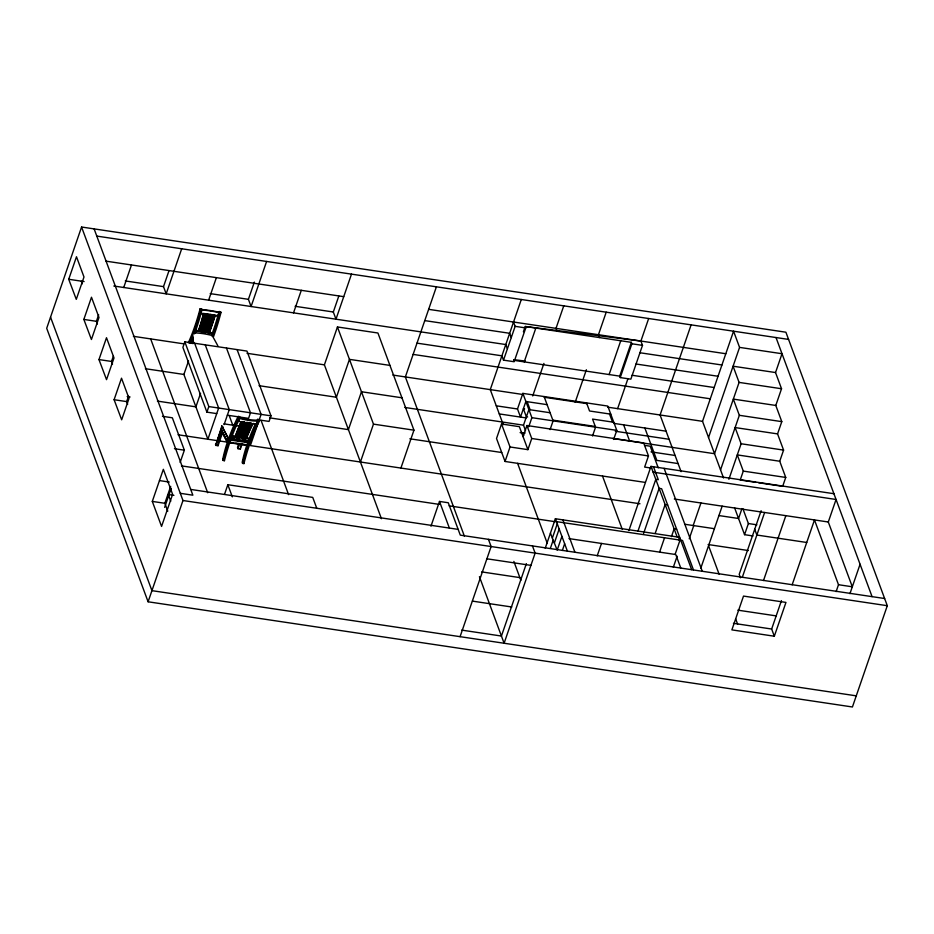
<?xml version="1.0" encoding="UTF-8"?>
<svg xmlns="http://www.w3.org/2000/svg" width="934" height="934" viewBox="0 0 934 934"><rect width="100%" height="100%" fill="white"/><g stroke="black" fill="none" stroke-linecap="round" stroke-linejoin="round"><path stroke-width="1.4" d="M203.449 313.672L203.133 315.68A108.029 44.353 -85.9 0 1 198.498 331.278L199.444 331.348L199.502 330.227A105.484 43.314 -85.9 0 0 204.207 314.513L204.394 313.766L203.449 313.672L203.262 314.454A105.484 43.314 -85.9 0 1 198.545 330.157L198.498 331.278M204.394 313.766L204.079 315.75A108.029 44.353 -85.9 0 1 199.444 331.348M188.306 342.79A96.295 30.775 -81.5 0 0 191.458 335.353A105.484 33.717 -81.5 0 0 200.109 308.745A1.973 0.63 -81.5 0 1 200.682 309.539L200.238 311.22A108.251 34.605 -81.5 0 1 192.462 335.726L191.295 338.715A52.024 16.625 -81.5 0 1 189.404 343.21M200.109 308.745L201.417 308.944A1.973 0.63 -81.5 0 1 201.989 309.738L201.546 311.419A108.251 34.605 -81.5 0 1 194.541 333.847M212.006 334.092A105.484 33.717 -81.5 0 0 219.081 311.582A1.973 0.63 -81.5 0 1 219.653 312.376L219.221 314.058A108.251 34.605 -81.5 0 1 212.205 336.497M219.081 311.582L220.389 311.781A1.973 0.63 -81.5 0 1 220.961 312.575L220.529 314.256A108.251 34.605 -81.5 0 1 213.512 336.684M206.648 314.163L206.18 315.949A108.029 39.135 -83.5 0 1 201.382 331.535L200.413 331.418L200.506 330.297A105.484 38.212 -83.5 0 0 205.375 314.606L205.573 313.894L206.531 314.011L206.344 314.723A105.484 38.212 -83.5 0 1 201.475 330.402L201.382 331.535M200.693 313.649L201.394 309.516A54.732 18.05 15.3 0 1 210.01 310.497A57.137 18.843 15.3 0 1 219.058 312.154L218.358 316.287A57.137 18.843 15.3 0 0 209.309 314.63A57.137 18.843 15.3 0 0 200.693 313.649L200.401 313.17M218.731 313.369L218.066 315.809A57.137 18.843 15.3 0 0 215.018 315.19M202.351 331.64L202.491 330.519A105.484 33.717 -81.5 0 0 207.5 314.851L207.687 314.163L207.301 316.077A108.029 34.535 -81.5 0 1 202.351 331.64L203.332 331.792A108.029 34.535 -81.5 0 0 208.282 316.217L208.667 314.314L208.48 315.003A105.484 33.717 -81.5 0 1 203.472 330.671L203.332 331.792M209.648 314.454L209.263 316.369A108.029 34.535 -81.5 0 1 204.324 331.932L205.305 332.084A108.029 34.535 -81.5 0 0 210.243 316.509C212.555 314.548 208.107 314.163 210.734 314.758M210.64 314.606L210.442 315.295A105.484 33.717 -81.5 0 1 205.433 330.963L205.305 332.084M192.661 336.053L193.513 342.93M211.82 314.805L211.621 315.505A105.484 29.117 -79.6 0 1 206.461 331.15L206.297 332.271L207.278 332.446A108.029 29.818 -79.6 0 0 212.368 316.906L212.812 314.968L211.82 314.805L211.376 316.719A108.029 29.818 -79.6 0 1 206.297 332.271M214.061 315.213L213.828 315.961A105.484 23.63 -77.4 0 1 208.516 331.57L208.294 332.679L209.286 332.901A108.029 24.202 -77.4 0 0 214.54 317.385C216.454 315.038 213.127 314.338 213.547 317.163A108.029 24.202 -77.4 0 1 208.294 332.679M215.065 315.412L214.82 316.182A105.484 23.63 -77.4 0 1 209.508 331.792L209.286 332.901M561.918 536.373L557.189 550.091L552.356 538.089L557.259 523.822M550.359 548.375L553.15 540.249M81.573 227.02L46.7 328.289L148.097 601.788L852.427 706.98L887.3 605.711L785.903 332.212L81.573 227.02L182.971 500.519L148.097 601.788M68.719 279.278L76.483 256.745L83.99 276.989L76.284 299.359L68.719 279.278L84.107 281.578M83.85 319.428L91.485 297.234L98.992 317.478L91.415 339.497L83.85 319.428L96.4 321.308L97.416 323.981M96.4 321.308L98.654 314.77M98.969 359.578L106.499 337.723L114.006 357.956L106.534 379.648L98.969 359.578L111.531 361.446L112.535 364.12M123.732 287.497L131.484 264.964M111.531 361.446L113.411 355.982M114.1 399.717L121.513 378.2L129.02 398.444L121.665 419.798L114.1 399.717L126.65 401.597L127.666 404.27M181.698 248.771L166.182 293.836L163.508 286.633L168.984 270.732M126.65 401.597L128.507 396.214M259.185 419.95L269.062 421.421L270.977 415.852L246.961 351.079L184.815 341.797L182.889 347.366L206.904 412.139L216.735 413.61M208.632 300.176L216.384 277.643M194.634 343.257L218.649 408.041L207.908 439.237L183.893 374.452L188.54 360.968M152.3 501.418L163.345 469.323L172.615 494.331L161.57 526.426L152.3 501.418L164.851 503.286L167.781 511.19M200.553 393.354L195.907 406.85L157.414 401.095M164.851 503.286L170.677 486.369M164.664 507.372L171.226 488.307M180.134 462.435L184.36 450.176L172.346 417.79L162.446 416.307M206.904 412.139L208.831 406.57L184.815 341.797M266.599 261.45L251.083 306.515L248.409 299.324L254.352 282.091M222.572 432.535L218.031 445.728L215.672 445.378L221.79 426.231L222.035 426.908M215.672 445.378L222.117 426.92L223.133 427.072M216.805 442.891L221.802 428.367M224.102 424.631L229.262 409.617L205.246 344.844M217.984 443.066L221.16 433.831M222.117 426.92L228.456 439.225L227.301 442.494A53.39 17.057 -81.5 0 0 222.712 459.435L223.098 460.485L224.44 460.696A98.829 31.581 -81.5 0 1 229.834 442.424A108.262 34.593 -81.5 0 1 239.769 418.385A2.031 0.654 -81.5 0 0 239.524 416.646L238.182 416.447L237.563 417.638A111.099 35.504 -81.5 0 0 228.433 439.225L227.324 442.506L220.996 430.2L222 430.352M238.87 443.405L237.505 447.374L238.007 448.717L240.353 449.067L242.175 443.79M238.007 448.717L239.373 444.759M245.327 427.807L247.183 422.413M240.563 447.071L241.474 444.432M224.592 494.144L227.838 484.723L312.738 497.402L316.743 508.201M248.678 439.972A111.099 35.504 -81.5 0 0 247.907 442.132L247.195 445.39L229.063 442.681M247.195 445.39L247.907 442.132M240.75 437.299A58.644 27.892 19 0 0 249.635 438.174L249.308 440.731A56.168 26.712 19 0 1 240.412 439.856A58.644 27.892 19 0 1 231.177 438.023L231.784 436.236A58.644 27.892 19 0 0 241.03 438.069A56.168 26.712 19 0 0 249.915 438.945L249.308 440.731M293.533 312.855L301.297 290.322M351.499 274.129L335.983 319.194L333.321 312.003L338.797 296.09M381.434 518.685L324.402 364.844L337.443 326.97L377.931 333.006L413.949 430.177L400.908 468.062M360.419 462.015L373.472 424.129L337.443 326.97M436.4 286.808L405.368 376.939L464.408 536.186M430.959 526.216L439.494 501.441L448.273 502.749L460.287 535.135L884.626 598.519M521.3 299.499L490.268 389.618L503.286 424.713M525.223 326.491L631.361 342.346L619.721 376.133L620.246 377.581L630.859 379.157L642.499 345.37L640.899 341.05L525.223 326.491L525.76 327.927L514.12 361.727L503.508 360.139L515.148 326.34L513.548 322.032M523.402 331.792L524.768 327.811M501.523 424.001L510.034 446.977L527.897 449.651L519.374 426.675L501.523 424.001L496.526 438.49L505.049 461.466L645.207 482.399M524.207 361.878L535.836 328.079M547.102 404.656L525.877 401.48L520.507 417.078L517.506 408.987L522.877 393.389L607.777 406.068L616.779 430.364L613.65 439.459M505.049 461.466L510.034 446.977M532.719 395.958L543.927 363.419M563.762 305.838L555.999 328.371L557.061 331.243M525.503 430.574L523.507 425.18L528.877 409.582L550.103 412.746M523.087 436.657L526.916 425.519L643.654 442.949L648.476 455.944L644.635 467.082L651.687 468.132M528.749 426.78L531.878 417.673L522.877 393.389M460.077 636.673L491.121 546.542L488.447 539.338M527.897 449.651L531.738 438.501L526.916 425.519M550.079 429.617L553.103 420.849L544.102 396.553M575.169 402.297L586.377 369.759M606.213 312.178L598.449 334.711L599.511 337.583M526.367 563.634L501.43 636.042L461.676 630.111M545.211 548.258L555.38 518.744L679.648 537.307L678.749 539.91M609.108 374.557L620.748 340.758M554.352 543.039L559.174 528.994M592.53 435.968L595.553 427.188L592.553 419.086L613.778 422.261M620.246 377.581L631.886 343.782L631.361 342.346M562.35 550.453L564.65 543.751M617.631 408.637L627.975 378.597M640.899 341.05L648.663 318.517M597.211 555.847L601.484 543.448M691.113 324.857L660.081 414.988L681.096 471.658M628.886 530.582L650.986 466.393L833.922 493.712M637.922 531.248L655.796 479.352L658.307 479.726L653.496 466.767M643.608 533.407L659.124 488.342L661.634 488.727L691.662 569.693M655.259 533.221L665.136 504.547L667.647 504.92M723.546 477.998L702.531 421.327L733.564 331.196L739.565 347.39L708.532 437.521M659.602 552.134L664.553 537.774M671.441 536.665L674.138 528.831L676.648 529.204M675.084 554.446L680.034 540.086L678.96 537.202M673.332 567.218L677.127 556.197M782.669 486.345L785.739 477.437L779.738 461.244L783.579 450.095L777.567 433.901L781.793 421.643L775.792 405.449L781.536 388.742L775.535 372.549L733.085 366.21L739.086 382.403L714.533 453.714L612.657 438.49M693.18 525.515L700.944 502.982M689.234 538.778L693.764 525.608M720.534 469.907L739.343 415.303L733.33 399.11L775.792 405.449M728.882 479.317L741.117 443.755L735.116 427.562L777.567 433.901M700.769 568.292L722.169 506.158M775.535 372.549L782.015 353.729L739.565 347.39M779.738 461.244L737.288 454.905L743.289 471.098L740.218 480.006L755.781 482.329M741.958 508.586L738.549 518.487L718.736 515.533M753.049 535.953L744.561 534.68L748.391 523.542L742.892 508.691M761.117 510.711L739.203 574.34L740.487 577.784M742.285 577.364L764.619 512.497M763.51 580.528L785.844 515.661M774.321 636.217L785.961 602.418L743.511 596.079L731.871 629.878L774.321 636.217L771.659 629.026L781.431 600.632M792.149 584.812L814.483 519.946L838.499 584.719L836.128 591.619M838.499 584.719L852.31 586.786L828.295 522.001L836.058 499.48L653.123 472.149M849.94 593.685L860.074 564.253M242.315 421.771L242.069 422.355A108.262 23.63 -77.9 0 0 236.535 436.318L235.251 436.808L235.508 436.096A108.262 23.63 -77.9 0 1 241.042 422.133L241.299 421.538M244.346 422.798A108.262 29.584 -79.8 0 0 238.637 436.738L237.364 437.264L237.621 436.552A108.262 29.584 -79.8 0 1 243.319 422.623M204.324 331.932L204.453 330.823A105.484 33.717 -81.5 0 0 209.461 315.143M207.278 332.446L207.453 331.337A105.484 29.117 -79.6 0 0 212.602 315.692M246.81 422.635L246.553 423.172A108.262 34.593 -81.5 0 0 240.715 437.077L239.443 437.637L239.699 436.925A108.262 34.593 -81.5 0 1 245.549 423.02L245.794 422.495M241.462 437.929L241.719 437.229A108.262 34.593 -81.5 0 1 247.557 423.312L247.767 422.495L247.113 423.838A110.877 35.434 -81.5 0 0 241.311 437.556L242.466 438.081L242.723 437.369A108.262 34.593 -81.5 0 1 248.572 423.464L248.771 422.647L248.129 423.989A110.877 35.434 -81.5 0 0 242.326 437.707L242.466 438.081M250.744 423.732A108.262 39.485 -83.2 0 0 244.755 437.614L243.494 438.209L243.762 437.497A108.262 39.485 -83.2 0 1 249.752 423.616L249.95 422.775L250.942 422.892M253.219 423.324L252.916 423.908A108.262 45.054 -85.3 0 0 246.763 437.777L245.525 438.408L245.794 437.696A108.262 45.054 -85.3 0 1 251.935 423.826M194.564 332.901A57.137 31.336 21.3 0 1 203.25 333.683A57.137 31.336 21.3 0 1 212.228 335.539L212.625 333.053A57.137 31.336 21.3 0 0 203.647 331.208A54.732 30.016 21.3 0 0 194.961 330.414L195.194 331.266A57.137 31.336 21.3 0 1 203.881 332.06A57.137 31.336 21.3 0 1 212.87 333.905M242.315 421.491L241.696 422.892A110.877 24.202 -77.9 0 0 236.22 436.668L236.279 437.03M243.552 421.783L244.591 422.261L243.552 421.783L242.91 423.149A110.877 30.308 -79.8 0 0 237.259 436.89L237.364 437.264M244.568 421.97L243.937 423.336A110.877 30.308 -79.8 0 0 238.275 437.065L238.38 437.439M246.763 422.343L246.109 423.697A110.877 35.434 -81.5 0 0 241.089 435.361M257.691 421.129L256.348 423.861A56.168 37.722 26.3 0 1 247.382 423.172A58.644 39.38 26.3 0 1 238.217 421.152L239.559 418.42A58.644 39.38 26.3 0 0 248.736 420.428A56.168 37.722 26.3 0 0 257.691 421.129L257.55 420.207A58.644 39.38 26.3 0 1 248.584 419.506A58.644 39.38 26.3 0 1 239.419 417.498M249.95 422.775L249.261 424.129A110.877 40.442 -83.2 0 0 243.319 437.824L243.494 438.209M257.037 420.545L257.656 419.354L258.998 419.553A2.031 0.654 -81.5 0 1 259.243 421.292A108.262 34.593 -81.5 0 0 249.32 445.331A98.829 31.581 -81.5 0 0 243.926 463.603L242.583 463.404L242.186 462.342A53.39 17.057 -81.5 0 1 246.774 445.413M258.379 420.744L258.998 419.553M221.778 425.612L228.912 439.225M227.476 442.062L221.195 429.605L227.534 441.91M215.427 444.712L216.349 444.21M191.482 338.306L192.252 343.537M249.028 442.027L229.776 439.424M198.3 330.846L199.246 330.916M251.421 424.351A110.877 46.14 -85.3 0 0 245.303 438.023L246.494 438.49M203.589 313.824L204.534 313.917M250.02 423.079L251.012 423.184M200.261 330.986L201.23 331.103M243.319 437.824L244.498 438.326M513.805 359.648L525.375 361.108M96.797 236.092L788.565 339.416M106.021 261.158L343.747 296.662M428.648 309.341L725.8 353.729M515.148 326.34L525.76 327.927M631.886 343.782L642.499 345.37M424.76 320.607L509.672 333.286L511.272 337.606M639.848 352.737L721.924 364.996M125.308 280.936L163.508 286.633M210.208 293.615L248.409 299.324M295.109 306.294L333.321 312.003M113.82 286.014L505.784 344.553L507.396 348.872M635.972 364.003L718.048 376.262M739.086 382.403L781.536 388.742M200.682 309.539L201.989 309.738M219.653 312.376L220.961 312.575M417.008 343.14L501.908 355.819L503.508 360.139M632.096 375.27L714.171 387.528M207.78 314.314L208.772 314.466M513.595 360.291L619.721 376.133M413.132 354.406L710.284 398.795M202.234 331.22L203.215 331.36M204.196 331.512L205.176 331.663M739.343 415.303L781.793 421.643M389.933 365.404L349.456 359.356L336.403 397.242L259.033 385.684M192.311 338.867L191.318 338.715L191.902 342.638M544.37 397.277L586.821 403.616M133.399 336.322L183.764 343.84M247.031 353.297L324.402 364.844M392.805 375.059L522.818 394.487M607.719 407.166L702.531 421.327M610.778 414.159L589.552 410.995L586.552 402.893M524.639 408.917L523.379 408.73L526.379 416.821L527.64 417.008M496.281 405.811L517.506 408.987M613.72 423.359L666.082 431.181M741.117 443.755L783.579 450.095M552.835 420.125L595.285 426.464M401.947 397.791L361.458 391.743L348.417 429.628L269.611 417.86M531.878 417.673L616.779 430.364M499.281 413.914L526.169 417.93M615.308 431.239L669.083 439.272M145.4 368.708L183.893 374.452M404.819 407.457L523.507 425.18M644.577 445.366L650.216 446.207L658.236 467.841M520.845 432.43L525.095 433.061M651.033 451.869L675.084 455.465M520.11 432.64L522.771 433.037L523.647 435.407M531.738 438.501L648.476 455.944M743.289 471.098L785.739 477.437M678.084 463.568L656.859 460.392L644.857 428.006M373.472 424.129L413.949 430.177M758.618 482.761L781.256 486.135M208.831 406.57L270.977 415.852M127.187 396.588L130.071 397.008M409.839 438.793L501.733 452.523M227.347 415.186L248.572 418.362L250.487 412.793L226.472 348.02M238.182 416.447A2.031 0.654 -81.5 0 1 238.427 418.187L239.769 418.385M257.656 419.354A2.031 0.654 -81.5 0 1 257.901 421.094L259.243 421.292M247.814 422.787L248.818 422.939M223.915 423.861L246.693 427.27M674.325 499.013L828.295 522.001M228.456 439.225L229.46 439.377M229.986 439.996L248.117 442.704M230.243 442.307L233.033 442.728M235.823 443.148L240.003 443.767M242.793 444.187L245.584 444.607M178.055 434.777L217.202 440.626M218.521 440.813L227.02 442.086M229.846 442.506L238.333 443.778M241.077 444.187L245.058 444.782M639.977 503.765L250.359 445.576L261.1 414.381L237.084 349.596M748.391 523.542L756.879 524.803M684.692 524.254L714.405 528.691M806.731 542.479L756.855 535.03L754.719 529.274M174.448 448.705L184.36 450.176M222.712 459.435L224.055 459.633L224.44 460.696M556.442 521.627L682.544 540.459L693.483 569.962M181.429 465.868L439.202 504.372M449.137 505.854L555.567 521.756M708.112 544.534L748.403 550.546M568.934 538.591L675.772 554.539L680.746 567.954M159.469 480.59L169.229 482.049M190.723 489.439L458.15 529.38M180.297 493.315L192.859 495.195L94.124 228.9M168.248 494.495L173.911 495.347M182.971 500.519L887.3 605.711M486.894 558.801L530.921 565.374M481.664 571.9L519.864 577.609M737.813 610.159L776.201 615.891M733.447 623.317L771.659 629.026M472.441 601.122L511.774 606.995M856.268 695.842L151.938 590.65L50.541 317.151M211.901 314.956L212.812 314.968M237.259 436.89L238.275 437.065M206.216 331.85L207.196 332.025M214.108 315.353L215.112 315.552M240.668 422.682A110.877 24.202 -77.9 0 0 235.193 436.447L236.22 436.668M208.259 332.271L209.251 332.492M205.573 313.894L205.211 315.832A108.029 39.135 -83.5 0 1 200.413 331.418M212.987 336.917L217.855 345.813M552.356 538.089L550.43 533.104M81.281 281.157L82.285 283.831M776.014 337.536L872.076 596.639M734.544 507.687L744.561 534.68M708.614 545.888L719.122 574.223M735.63 618.752L737.626 624.157M664.109 468.354L702.275 571.281M650.986 466.393L677.138 536.933M623.632 424.842L629.633 441.035M609.517 413.972L612.529 422.075M602.512 476.025L622.207 529.158M527.126 401.667L530.127 409.769M562.91 519.864L574.924 552.263M555.38 518.744L567.382 551.13M517.599 463.346L547.312 543.46M532.462 545.911L535.135 553.115L504.103 643.246L479.422 576.663M513.863 561.416L520.868 580.306M439.494 501.441L449.359 528.06M261.076 420.405L288.594 494.623M249.635 438.174L249.915 438.945M239.443 437.637L239.302 437.252A110.877 35.434 -81.5 0 1 245.105 423.546M229.239 415.653L232.741 425.098M240.108 448.39L240.353 449.067M243.529 462.54L243.926 463.603M217.529 444.386L218.031 445.728M227.838 484.723L232.333 496.865M150.666 338.902L207.698 492.743M168.75 495.849L170.747 501.243M211.995 334.687L212.228 335.539M192.486 335.726L193.642 343.56M191.587 338.26L192.357 343.478M192.147 340.081A52.024 16.625 -81.5 0 1 190.711 343.408M201.697 309.983A57.137 18.843 15.3 0 1 210.313 310.975A57.137 18.843 15.3 0 1 219.362 312.633M209.753 314.268A57.137 18.843 15.3 0 1 212.754 314.77M202.503 313.357A54.732 18.05 15.3 0 1 206.087 313.754M203.752 332.959A57.137 31.336 21.3 0 1 205.235 333.216M208.982 333.963A57.137 31.336 21.3 0 1 209.73 334.138M195.031 332.072A54.732 30.016 21.3 0 1 196.455 332.154M238.427 418.187A108.262 34.593 -81.5 0 0 228.491 442.226A98.829 31.581 -81.5 0 0 223.098 460.485M228.2 444A53.39 17.057 -81.5 0 1 228.643 442.704M257.901 421.094A108.262 34.593 -81.5 0 0 247.977 445.133A98.829 31.581 -81.5 0 0 242.583 463.404M249.471 437.848A111.099 35.504 -81.5 0 1 255.297 424.083M244.183 459.563A53.39 17.057 -81.5 0 1 244.521 458.092M246.016 452.348A53.39 17.057 -81.5 0 1 246.413 450.959M239.221 437.054A58.644 27.892 19 0 1 232.274 435.653M245.373 439.704A58.644 27.892 19 0 1 243.144 439.482M238.602 438.84A58.644 27.892 19 0 1 237.073 438.571M233.99 437.964A58.644 27.892 19 0 1 232.438 437.614M244.311 437.941A110.877 40.442 -83.2 0 1 250.265 424.246M246.272 438.104A110.877 46.14 -85.3 0 1 252.39 424.433"/></g></svg>
